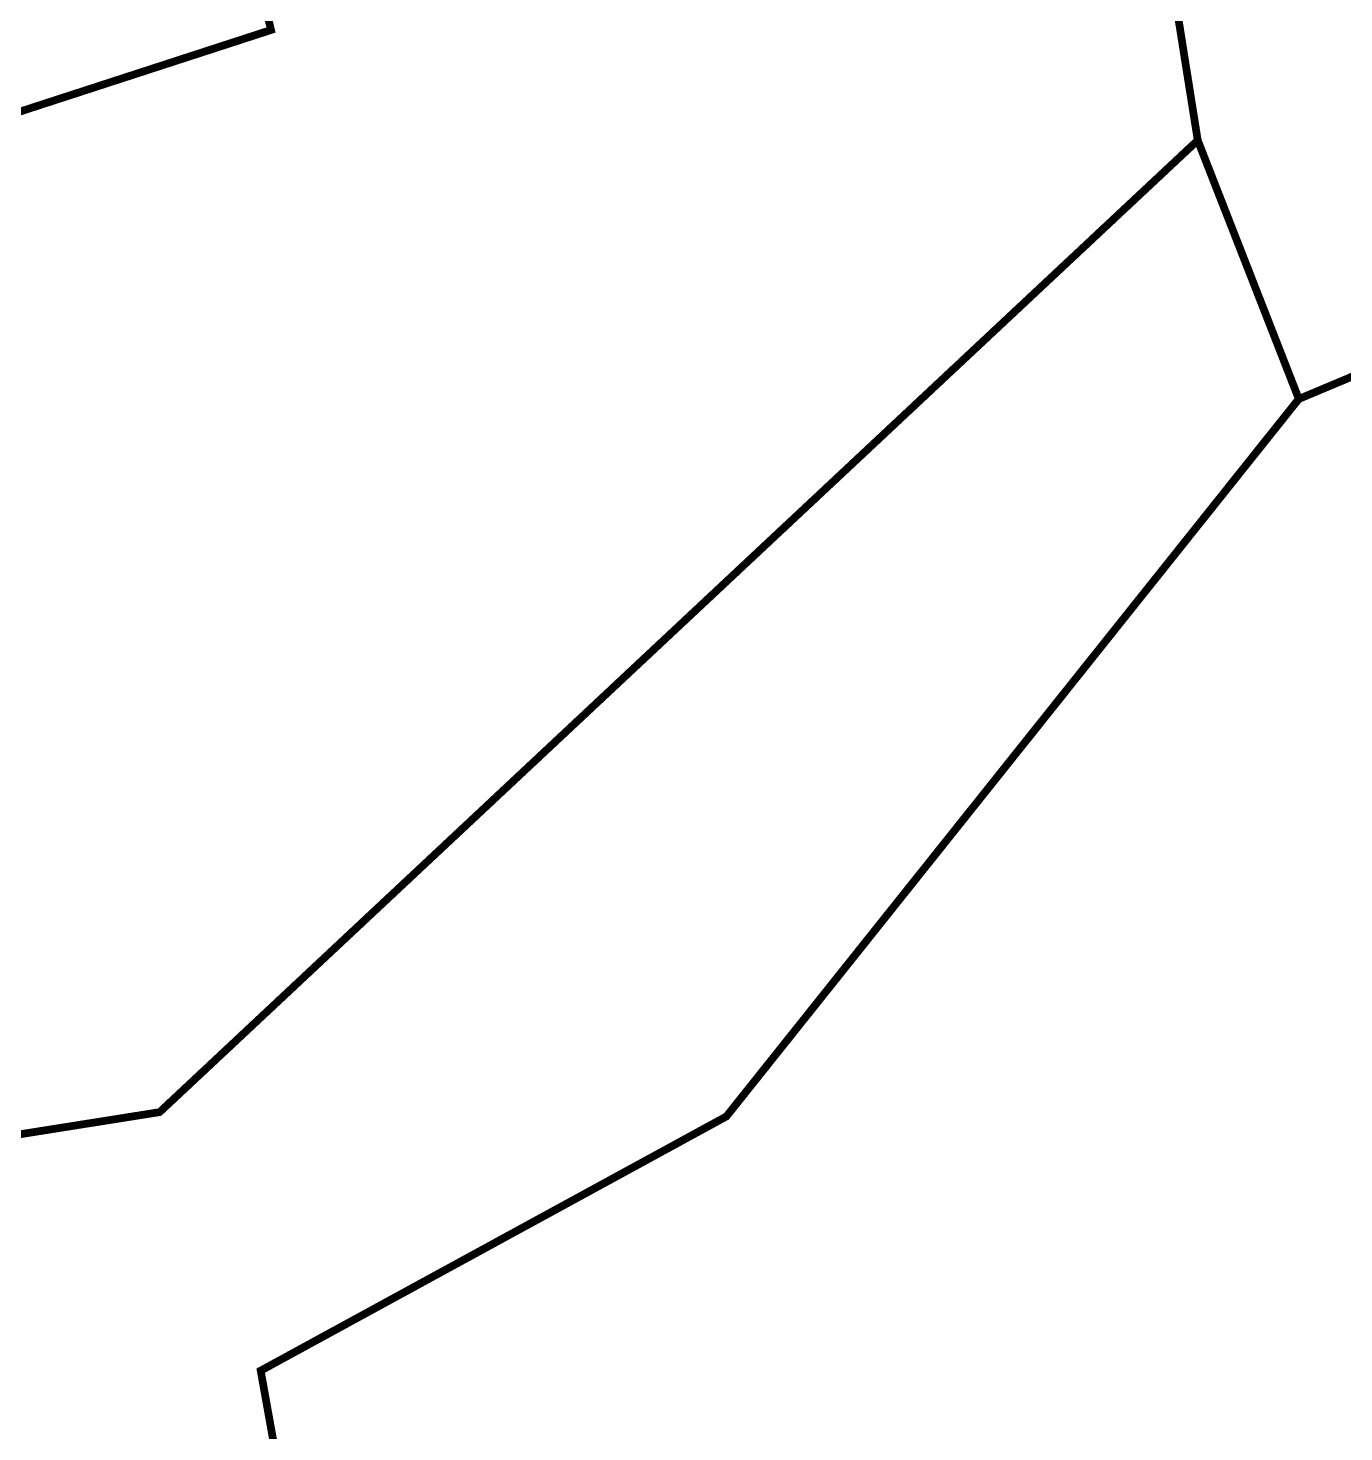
# Model space of a CAD drawing. Header units: metres. Extents: x 326467 to 340077, y 1811030 to 1824953.
# Drawn here: x 329432.6 to 329535.9, y 1812578.8 to 1812688.9 of the extents above; entities that cross this region are included whole.
import ezdxf

# ---------------------------------------------------------------- set-up
doc = ezdxf.new("R2010")
doc.units = ezdxf.units.M
doc.header["$MEASUREMENT"] = 0
doc.layers.add('SURVEY PLOT BOUNDARY', color=35, linetype='Continuous')

# ---------------------------------------------------------------- blocks, each defined once
blk = doc.blocks.new('16')
at = {"layer": 'SURVEY PLOT BOUNDARY', "lineweight": 18, "const_width": 0.606}
for points in [[(329610.44, 1812829.02), (329606.21, 1812804.79), (329618.12, 1812776.4), (329601.58, 1812728), (329605.53, 1812715.84), (329593.4, 1812715.94), (329589.33, 1812711.92), (329573.06, 1812699.92), (329560.72, 1812671.71), (329532.33, 1812659.8), (329524.4, 1812680.08), (329520.54, 1812704.37), (329528.69, 1812712.39), (329516.75, 1812736.74), (329480.18, 1812712.77), (329464.04, 1812716.93), (329447.78, 1812704.93), (329451.7, 1812688.73), (329415.22, 1812676.88), (329403.31, 1812705.27), (329484.85, 1812793.6), (329525.86, 1812870.1), (329562.18, 1812861.74), (329586.22, 1812833.25)], [(329528.69, 1812712.39), (329520.54, 1812704.37), (329524.4, 1812680.08), (329442.96, 1812603.88), (329418.67, 1812600.03), (329398.33, 1812584.01), (329329.24, 1812536.03), (329308.9, 1812520.01), (329284.74, 1812532.33), (329260.8, 1812572.94), (329285.18, 1812588.93), (329301.47, 1812604.98), (329325.85, 1812620.96), (329382.98, 1812689.26), (329383.07, 1812701.39), (329403.31, 1812705.27), (329415.22, 1812676.88), (329451.7, 1812688.73), (329447.78, 1812704.93), (329464.04, 1812716.93), (329480.18, 1812712.77), (329516.75, 1812736.74)], [(329589.33, 1812711.92), (329597.32, 1812699.73), (329609.44, 1812699.64), (329617.5, 1812695.53), (329617.56, 1812703.62), (329637.71, 1812695.38), (329645.86, 1812703.4), (329706.4, 1812690.8), (329733.82, 1812577.38), (329761.22, 1812459.91), (329760.37, 1812350.75), (329549.73, 1812295.77), (329481.1, 1812308.43), (329466.4, 1812498.58), (329462.51, 1812518.82), (329450.89, 1812583.61), (329487.42, 1812603.54), (329532.33, 1812659.8), (329560.72, 1812671.71), (329573.06, 1812699.92)]]:
    blk.add_lwpolyline(points, close=True, dxfattribs=at)
blk.add_lwpolyline([(329329.24, 1812536.03), (329398.33, 1812584.01), (329418.67, 1812600.03), (329442.96, 1812603.88), (329524.4, 1812680.08), (329532.33, 1812659.8), (329487.42, 1812603.54), (329450.89, 1812583.61), (329462.51, 1812518.82)], dxfattribs=at)

msp = doc.modelspace()

# ---------------------------------------------------------------- block references
msp.add_blockref('16', (0, 0))

doc.saveas('drawing.dxf')
